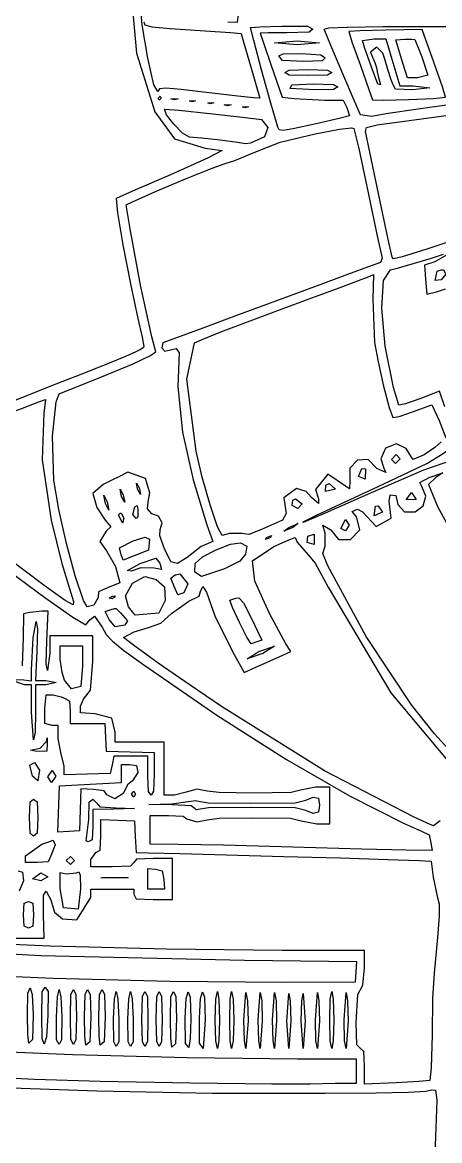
# Model space of a CAD drawing. Extents: x 0 to 7.6, y 0 to 10.9.
# Drawn here: x 0.557 to 0.897, y 4.841 to 5.753 of the extents above; entities that cross this region are included whole.
import ezdxf

# ---------------------------------------------------------------- set-up
doc = ezdxf.new("R2010")
doc.units = 0
doc.layers.get('0').update_dxf_attribs({"linetype": 'CONTINUOUS'})

msp = doc.modelspace()

# ---------------------------------------------------------------- linework, layer by layer
at = {"color": 0}
for points in [[(0.643013, 5.79958), (0.649739, 5.72786), (0.664497, 5.67996), (0.680664, 5.65793), (0.705783, 5.65028), (0.719564, 5.64833), (0.707736, 5.64225), (0.677354, 5.62869), (0.646322, 5.61524), (0.633192, 5.60926), (0.634224, 5.59771), (0.638618, 5.5715), (0.64464, 5.53976), (0.650771, 5.51144), (0.654189, 5.49631), (0.655653, 5.48872), (0.655328, 5.48774), (0.653537, 5.48639), (0.649143, 5.48415), (0.640788, 5.48058), (0.627388, 5.4751), (0.607639, 5.46724), (0.58035, 5.45649), (0.544271, 5.44228)], [(0.655653, 5.75331), (0.656521, 5.75086), (0.662164, 5.74924), (0.677083, 5.74783), (0.705675, 5.74593), (0.726292, 5.74457), (0.735026, 5.74387), (0.737358, 5.736), (0.742731, 5.71733), (0.750217, 5.69108), (0.745008, 5.69129), (0.73226, 5.6926), (0.708985, 5.69536), (0.686089, 5.69808), (0.673665, 5.69911), (0.668349, 5.69857), (0.666992, 5.6965), (0.6639, 5.70188), (0.658908, 5.72374), (0.654351, 5.75082), (0.652344, 5.77169)], [(0.733128, 5.76378), (0.731933, 5.75276), (0.724229, 5.75288)], [(0.92665, 5.58117), (0.886664, 5.56799), (0.86659, 5.56164), (0.859483, 5.56017), (0.858182, 5.56147), (0.854656, 5.57721), (0.847385, 5.61193), (0.840007, 5.64714), (0.836535, 5.66385), (0.837457, 5.66715), (0.846083, 5.66922), (0.948622, 5.68326)], [(0.901204, 5.43935), (0.896918, 5.45231), (0.88086, 5.44601), (0.869249, 5.44189), (0.863824, 5.44081), (0.859321, 5.45524), (0.852593, 5.48893), (0.849881, 5.51981), (0.851292, 5.54237), (0.856987, 5.55111), (0.863553, 5.55274), (0.876465, 5.55642), (0.890408, 5.56065), (0.900119, 5.56392)], [(0.902018, 5.56272), (0.893067, 5.55767), (0.884819, 5.5549), (0.885417, 5.5434), (0.88661, 5.53131), (0.894476, 5.53321), (0.901801, 5.53569)], [(0.898329, 5.41086), (0.893229, 5.40625), (0.884494, 5.40022), (0.875325, 5.39638), (0.874024, 5.39849), (0.869629, 5.40549), (0.861817, 5.4094), (0.852919, 5.4056), (0.849012, 5.39697), (0.851454, 5.38943), (0.853028, 5.38585), (0.845703, 5.38926), (0.838704, 5.39649), (0.830024, 5.39594), (0.823622, 5.38949), (0.823622, 5.37901), (0.823568, 5.3725), (0.820204, 5.37483), (0.805935, 5.3845), (0.795682, 5.37213), (0.798286, 5.36431), (0.798068, 5.36057), (0.792372, 5.36556), (0.788194, 5.37033), (0.780274, 5.37272), (0.769965, 5.36535), (0.771701, 5.35254), (0.768772, 5.34717), (0.751736, 5.33946), (0.741374, 5.33544), (0.735514, 5.33615), (0.725478, 5.33626), (0.719618, 5.33442), (0.715875, 5.34174), (0.709853, 5.3596), (0.703342, 5.38211), (0.698296, 5.40326), (0.690756, 5.46208), (0.697049, 5.49154), (0.703342, 5.49442), (0.718588, 5.50049), (0.740343, 5.50885), (0.766493, 5.51856), (0.792751, 5.52832), (0.814996, 5.53657), (0.830946, 5.54253), (0.838162, 5.54525), (0.843153, 5.54725), (0.843153, 5.54725), (0.843153, 5.54719), (0.842557, 5.52713), (0.843967, 5.49197), (0.846843, 5.47607), (0.851292, 5.45628), (0.85574, 5.43901), (0.858724, 5.43072), (0.863878, 5.43153), (0.874783, 5.43528), (0.890733, 5.44108), (0.896701, 5.42822), (0.902018, 5.41406)], [(0.912272, 5.15169), (0.892958, 5.17285), (0.873969, 5.19646), (0.836968, 5.25233), (0.805718, 5.30974), (0.801594, 5.31999), (0.803549, 5.32596), (0.803603, 5.33632), (0.801594, 5.34299), (0.808268, 5.33908), (0.814453, 5.33138), (0.824219, 5.33122), (0.831922, 5.33919), (0.829101, 5.34988), (0.825792, 5.354), (0.829915, 5.3559), (0.833985, 5.35379), (0.845161, 5.34179), (0.857368, 5.34858), (0.855849, 5.36263), (0.856771, 5.36762), (0.861328, 5.36714), (0.86301, 5.35986), (0.868272, 5.35385), (0.877007, 5.35374), (0.883464, 5.35883), (0.88585, 5.3666), (0.882433, 5.3744), (0.880751, 5.37782), (0.888564, 5.38194), (0.899522, 5.38574)], [(0.899522, 5.38574), (0.894097, 5.38206), (0.888075, 5.37614), (0.895562, 5.35764), (0.918078, 5.31689)], [(0.897461, 5.10194), (0.892036, 5.09799), (0.88699, 5.10015), (0.875651, 5.10519), (0.80306, 5.14268), (0.719021, 5.19504), (0.69336, 5.21246), (0.667318, 5.23058), (0.647136, 5.24501), (0.638997, 5.25142), (0.647732, 5.25608), (0.659397, 5.25956), (0.669542, 5.26303), (0.678276, 5.27106), (0.692437, 5.28114), (0.700737, 5.28515), (0.701878, 5.28901), (0.703831, 5.29286), (0.706706, 5.28831), (0.713921, 5.26818), (0.729329, 5.23753), (0.737468, 5.22299), (0.747017, 5.22726), (0.766004, 5.23574), (0.775499, 5.2399), (0.771593, 5.2461), (0.758301, 5.27106), (0.746311, 5.29736), (0.744412, 5.31401), (0.761828, 5.32563), (0.773383, 5.33078), (0.779135, 5.3329), (0.779135, 5.3329), (0.780653, 5.329), (0.789822, 5.3189), (0.795518, 5.3119), (0.805989, 5.29249), (0.857096, 5.20628), (0.91211, 5.1409)], [(0.532607, 5.31494), (0.574869, 5.2839), (0.597711, 5.26807), (0.608182, 5.26172), (0.61149, 5.26585), (0.615451, 5.26888), (0.621528, 5.25971), (0.624892, 5.25379), (0.629992, 5.24832), (0.639322, 5.24089), (0.655653, 5.22911), (0.715332, 5.18804), (0.772026, 5.15196), (0.823514, 5.12224), (0.867567, 5.10015), (0.882107, 5.09353), (0.8884, 5.0906), (0.889865, 5.0841), (0.891058, 5.07781), (0.869629, 5.07807), (0.833658, 5.07889), (0.777344, 5.0804), (0.72054, 5.08197), (0.683594, 5.08268), (0.660699, 5.08285), (0.660699, 5.10618), (0.675672, 5.10618), (0.687717, 5.10568), (0.690647, 5.10368), (0.699001, 5.10113), (0.707357, 5.10281), (0.717068, 5.10406), (0.744629, 5.10449), (0.775336, 5.10406), (0.784017, 5.102), (0.796713, 5.0995), (0.807346, 5.0995), (0.807346, 5.1295), (0.795844, 5.1295), (0.783419, 5.12701), (0.775771, 5.125), (0.7449, 5.12451), (0.717122, 5.12494), (0.707357, 5.12614), (0.69911, 5.12788), (0.690104, 5.12532), (0.680718, 5.12283), (0.672364, 5.12283), (0.672364, 5.16618), (0.632324, 5.16618), (0.632324, 5.17415), (0.629449, 5.18571), (0.615994, 5.18907), (0.604004, 5.18994), (0.604004, 5.19553), (0.606446, 5.20117), (0.61225, 5.20839), (0.61404, 5.23188), (0.61404, 5.25282), (0.578993, 5.25282), (0.578993, 5.23867), (0.577149, 5.2245), (0.5759, 5.22999), (0.576443, 5.24864), (0.577636, 5.27285), (0.5727, 5.27285), (0.562554, 5.27181), (0.557346, 5.27072), (0.557292, 5.25136), (0.556315, 5.22825)], [(0.550672, 5.00624), (0.574219, 5.00624), (0.573676, 5.02539), (0.573676, 5.04129), (0.575846, 5.04454), (0.579699, 5.03765), (0.582736, 5.0275), (0.589301, 5.02192), (0.600911, 5.02111), (0.612304, 5.0395), (0.612304, 5.04622), (0.647353, 5.04622), (0.647353, 5.04204), (0.649306, 5.03842), (0.663194, 5.03787), (0.678982, 5.03787), (0.678982, 5.07124), (0.663194, 5.07124), (0.649739, 5.07075), (0.647353, 5.06787), (0.644694, 5.06511), (0.629829, 5.06456), (0.612304, 5.06456), (0.612304, 5.07042), (0.616482, 5.07622), (0.620117, 5.07801), (0.62066, 5.08963), (0.62066, 5.10303), (0.62066, 5.10303), (0.63444, 5.10254), (0.648167, 5.10206), (0.648654, 5.08914), (0.649522, 5.07617), (0.659071, 5.07596), (0.684896, 5.07525), (0.723036, 5.07422), (0.76964, 5.07292), (0.816189, 5.07167), (0.854383, 5.07047), (0.880317, 5.06956), (0.890082, 5.06901), (0.891818, 5.05599), (0.895344, 5.03928), (0.896701, 5.0344), (0.896756, 5.02453), (0.8954, 5.00672), (0.892469, 4.97786), (0.891331, 4.95731), (0.890842, 4.92757), (0.890246, 4.90056), (0.888943, 4.89035), (0.8801, 4.88932), (0.861436, 4.88835), (0.835667, 4.88737), (0.835667, 4.90181), (0.835124, 4.91401), (0.832357, 4.91624), (0.829428, 4.91932), (0.828993, 4.93756), (0.83035, 4.96024), (0.834418, 4.96789), (0.835667, 4.98204), (0.835667, 4.99621), (0.768608, 4.99625), (0.674208, 4.99724), (0.578831, 4.99978), (0.498535, 5.00331)], [(0.553168, 5.06119), (0.556694, 5.06), (0.557346, 5.0529), (0.554036, 5.04454)], [(0.437283, 4.83996), (0.438368, 4.86518), (0.439182, 4.88308), (0.439725, 4.89074), (0.439725, 4.89074), (0.447917, 4.89031), (0.467393, 4.88872), (0.532281, 4.88476), (0.61735, 4.88178), (0.711481, 4.88004), (0.803711, 4.87983), (0.845215, 4.88026), (0.87169, 4.88081), (0.88585, 4.88157), (0.890517, 4.8826), (0.893664, 4.88249), (0.894694, 4.87414), (0.893989, 4.85129), (0.893121, 4.83046)]]:
    msp.add_lwpolyline(points, dxfattribs=at)
for points in [[(0.789225, 5.74968), (0.793674, 5.74735), (0.79069, 5.7449), (0.772461, 5.74442), (0.757053, 5.74431), (0.750651, 5.74397), (0.753256, 5.73611), (0.759657, 5.71778), (0.768608, 5.69189), (0.778429, 5.69086), (0.803276, 5.68956), (0.81836, 5.6894), (0.821289, 5.68338), (0.82335, 5.67654), (0.81505, 5.67437), (0.796224, 5.67008), (0.778537, 5.66635), (0.769531, 5.66482), (0.766058, 5.66525), (0.765028, 5.66732), (0.759278, 5.68707), (0.75179, 5.71414), (0.745281, 5.73812), (0.742676, 5.74858), (0.750325, 5.74914), (0.768121, 5.74968), (0.789225, 5.74968)], [(0.897894, 5.7494), (0.950792, 5.74935), (0.979656, 5.74903), (0.991808, 5.7481), (0.994629, 5.74647), (0.996961, 5.736), (1.00005, 5.72), (1.00271, 5.70518), (1.00358, 5.6984), (0.988878, 5.69624), (0.954699, 5.69194), (0.912164, 5.68668), (0.877604, 5.68192), (0.854981, 5.6785), (0.841308, 5.67622), (0.832465, 5.67751), (0.827636, 5.68853), (0.818088, 5.71094), (0.808268, 5.7341), (0.802789, 5.74735), (0.80664, 5.74837), (0.82156, 5.74903), (0.850803, 5.74935), (0.897894, 5.7494)], [(0.882704, 5.7469), (0.852974, 5.74636), (0.831814, 5.74588), (0.822808, 5.74539), (0.825358, 5.73708), (0.832357, 5.71772), (0.839356, 5.69824), (0.842339, 5.68967), (0.851454, 5.68946), (0.87169, 5.69), (0.892144, 5.69086), (0.90191, 5.69174), (0.899468, 5.70025), (0.892686, 5.71967), (0.882704, 5.7469)], [(0.780653, 5.73774), (0.79899, 5.73606), (0.780653, 5.73443), (0.762369, 5.73606), (0.780653, 5.73774)], [(0.843588, 5.73942), (0.85319, 5.73936), (0.858832, 5.72026), (0.864475, 5.70107), (0.875489, 5.70107), (0.888997, 5.69943), (0.875271, 5.69775), (0.861003, 5.69829), (0.858996, 5.70193), (0.857476, 5.70606), (0.854818, 5.71442), (0.852214, 5.72276), (0.850694, 5.72775), (0.845703, 5.73275), (0.840657, 5.72857), (0.842339, 5.72439), (0.844021, 5.72026), (0.845486, 5.7161), (0.846138, 5.71257), (0.847222, 5.70779), (0.848742, 5.70182), (0.846733, 5.70236), (0.841037, 5.71701), (0.835992, 5.73144), (0.833985, 5.73817), (0.843588, 5.73942)], [(0.874078, 5.73926), (0.87679, 5.73882), (0.882488, 5.72472), (0.887315, 5.70985), (0.879069, 5.70774), (0.870768, 5.70774), (0.866049, 5.72314), (0.861328, 5.73861), (0.868653, 5.7391), (0.874078, 5.73926)], [(0.784397, 5.72738), (0.799968, 5.72651), (0.803711, 5.72401), (0.801215, 5.72157), (0.786079, 5.72108), (0.768935, 5.72185), (0.765679, 5.72558), (0.769422, 5.72732), (0.784397, 5.72738)], [(0.789822, 5.71442), (0.805393, 5.71397), (0.809028, 5.71192), (0.805393, 5.7099), (0.789822, 5.70942), (0.774251, 5.7099), (0.770671, 5.71192), (0.774251, 5.71397), (0.789822, 5.71442)], [(0.794, 5.70275), (0.810221, 5.70231), (0.814019, 5.70025), (0.810439, 5.69824), (0.795139, 5.69775), (0.775119, 5.69889), (0.776475, 5.70199), (0.794, 5.70275)], [(0.669108, 5.69276), (0.669814, 5.69108), (0.668078, 5.68946), (0.667318, 5.69108), (0.669108, 5.69276)], [(0.680664, 5.69086), (0.683594, 5.6906), (0.680664, 5.68983), (0.677735, 5.6906), (0.680664, 5.69086)], [(0.695475, 5.68924), (0.697808, 5.68886), (0.694824, 5.6881), (0.692817, 5.68892), (0.695475, 5.68924)], [(0.672635, 5.68197), (0.684244, 5.68115), (0.709636, 5.6786), (0.736274, 5.67562), (0.751628, 5.67356), (0.756836, 5.6671), (0.754232, 5.6594), (0.742785, 5.65446), (0.738499, 5.65381), (0.731987, 5.655), (0.71799, 5.65685), (0.7028, 5.65853), (0.692817, 5.65935), (0.687283, 5.6626), (0.680012, 5.66982), (0.6741, 5.67746), (0.672635, 5.68197)], [(0.710503, 5.68756), (0.712782, 5.68718), (0.709853, 5.68642), (0.70779, 5.68722), (0.710503, 5.68756)], [(0.724012, 5.68587), (0.726942, 5.68554), (0.724012, 5.68479), (0.721083, 5.68554), (0.724012, 5.68587)], [(0.738824, 5.68425), (0.741103, 5.68386), (0.738172, 5.68306), (0.736111, 5.68392), (0.738824, 5.68425)], [(0.825032, 5.66694), (0.827149, 5.66635), (0.831054, 5.65012), (0.838813, 5.61393), (0.846408, 5.57753), (0.850097, 5.56065), (0.848687, 5.55701), (0.841037, 5.55425), (0.82194, 5.54725), (0.794976, 5.53733), (0.763835, 5.52582), (0.732206, 5.51417), (0.703776, 5.50364), (0.682238, 5.49567), (0.671278, 5.49154), (0.670247, 5.48747), (0.672797, 5.48486), (0.682021, 5.48697), (0.684517, 5.4834), (0.683485, 5.456), (0.687229, 5.41883), (0.695801, 5.37989), (0.707031, 5.34332), (0.712022, 5.32969), (0.702419, 5.32553), (0.690918, 5.31662), (0.683214, 5.31164), (0.677572, 5.31304), (0.672418, 5.32368), (0.668619, 5.33419), (0.668946, 5.33931), (0.670682, 5.345), (0.667697, 5.35037), (0.662218, 5.35221), (0.658638, 5.35633), (0.659289, 5.36208), (0.660428, 5.36942), (0.656901, 5.38113), (0.642469, 5.38618), (0.635688, 5.38271), (0.629015, 5.37939), (0.62245, 5.37608), (0.613986, 5.36876), (0.61735, 5.35736), (0.624078, 5.34711), (0.628689, 5.34153), (0.625, 5.33811), (0.619683, 5.32975), (0.625271, 5.322), (0.632542, 5.30925), (0.636014, 5.2959), (0.626031, 5.29178), (0.618653, 5.28851), (0.618272, 5.28407), (0.614854, 5.27772), (0.609375, 5.27647), (0.6065, 5.28168), (0.59961, 5.30165), (0.592447, 5.32801), (0.586208, 5.35574), (0.582249, 5.37978), (0.581108, 5.41547), (0.584201, 5.44353), (0.586481, 5.45014), (0.621094, 5.46382), (0.646864, 5.4745), (0.660482, 5.4809), (0.665364, 5.48438), (0.662218, 5.49647), (0.652886, 5.53868), (0.644368, 5.58464), (0.641276, 5.60406), (0.646376, 5.6065), (0.665039, 5.61486), (0.689615, 5.62522), (0.711426, 5.63406), (0.721951, 5.63775), (0.729981, 5.64035), (0.744954, 5.6466), (0.766818, 5.65506), (0.79541, 5.66189), (0.815267, 5.66585), (0.825032, 5.66694)], [(0.900174, 5.55106), (0.902018, 5.54753), (0.898221, 5.54286), (0.893337, 5.54232), (0.894965, 5.55007), (0.898329, 5.551), (0.900174, 5.55106)], [(0.575304, 5.44536), (0.57411, 5.43431), (0.572754, 5.39615), (0.579915, 5.347), (0.588758, 5.31168), (0.598199, 5.28071), (0.598036, 5.27815), (0.591417, 5.28168), (0.574436, 5.29378), (0.543186, 5.31706), (0.496636, 5.3534), (0.470161, 5.37793), (0.459799, 5.39122), (0.456272, 5.39899), (0.461589, 5.40126), (0.475151, 5.40668), (0.494194, 5.41417), (0.51595, 5.42269), (0.537651, 5.43115), (0.55664, 5.43842), (0.570096, 5.44353), (0.575304, 5.44536)], [(0.903971, 5.40435), (0.908692, 5.40033), (0.907553, 5.39458), (0.901367, 5.39382), (0.883789, 5.38769), (0.843153, 5.37022), (0.803603, 5.35281), (0.785699, 5.34506), (0.785753, 5.34576), (0.795953, 5.35086), (0.816351, 5.36046), (0.846897, 5.37446), (0.88661, 5.39328), (0.899903, 5.40136), (0.903971, 5.40435)], [(0.86149, 5.40044), (0.864854, 5.39703), (0.860949, 5.39312), (0.857639, 5.39643), (0.86149, 5.40044)], [(0.833604, 5.38911), (0.836481, 5.38889), (0.836372, 5.38053), (0.830729, 5.38265), (0.833604, 5.38911)], [(0.636285, 5.37239), (0.638835, 5.36774), (0.640028, 5.36171), (0.637532, 5.36643), (0.636285, 5.37239)], [(0.649631, 5.37733), (0.652072, 5.37294), (0.653049, 5.36783), (0.650553, 5.37229), (0.649631, 5.37733)], [(0.806967, 5.37701), (0.812011, 5.37224), (0.803982, 5.37033), (0.804253, 5.37549), (0.806967, 5.37701)], [(0.874024, 5.36957), (0.877983, 5.36388), (0.869629, 5.36367), (0.874024, 5.36957)], [(0.623101, 5.36735), (0.625651, 5.36203), (0.626953, 5.35525), (0.624349, 5.36074), (0.623101, 5.36735)], [(0.779406, 5.36447), (0.784831, 5.36035), (0.781304, 5.35656), (0.776693, 5.35894), (0.777126, 5.36333), (0.779406, 5.36447)], [(0.637207, 5.35281), (0.639432, 5.34874), (0.638129, 5.34457), (0.634928, 5.35135), (0.636231, 5.35271), (0.637207, 5.35281)], [(0.650282, 5.3591), (0.650662, 5.35574), (0.650825, 5.35004), (0.64936, 5.34831), (0.646756, 5.35172), (0.648221, 5.35781), (0.650282, 5.3591)], [(0.847006, 5.35867), (0.850369, 5.35351), (0.843533, 5.35058), (0.844564, 5.3584), (0.847006, 5.35867)], [(0.781521, 5.3444), (0.777344, 5.34119), (0.769857, 5.338), (0.773981, 5.34119), (0.781521, 5.3444)], [(0.820258, 5.34754), (0.823188, 5.34289), (0.820313, 5.33826), (0.816297, 5.34028), (0.820258, 5.34754)], [(0.656683, 5.33317), (0.660265, 5.3316), (0.659397, 5.32249), (0.647678, 5.31808), (0.638889, 5.31456), (0.637261, 5.31885), (0.635688, 5.32449), (0.646918, 5.33008), (0.656683, 5.33317)], [(0.759819, 5.33453), (0.759006, 5.3329), (0.754829, 5.33128), (0.755642, 5.3329), (0.759819, 5.33453)], [(0.794706, 5.33567), (0.794706, 5.32725), (0.788954, 5.32878), (0.789442, 5.33404), (0.794706, 5.33567)], [(0.734538, 5.32867), (0.739746, 5.32585), (0.738499, 5.31922), (0.733886, 5.31358), (0.721354, 5.30746), (0.7028, 5.30122), (0.697319, 5.30458), (0.697537, 5.31179), (0.703504, 5.31706), (0.714572, 5.32297), (0.7264, 5.32753), (0.734538, 5.32867)], [(0.665419, 5.31619), (0.668674, 5.3119), (0.670193, 5.30686), (0.663954, 5.30789), (0.653211, 5.30806), (0.645236, 5.30539), (0.642361, 5.30588), (0.652615, 5.31164), (0.665419, 5.31619)], [(0.656413, 5.30122), (0.66569, 5.29861), (0.672418, 5.29269), (0.673122, 5.28142), (0.66786, 5.27126), (0.6486, 5.26969), (0.643175, 5.27636), (0.640679, 5.28549), (0.646322, 5.29557), (0.656413, 5.30122)], [(0.68495, 5.30339), (0.691678, 5.29503), (0.68826, 5.28792), (0.683376, 5.28624), (0.68061, 5.29249), (0.677735, 5.29969), (0.681315, 5.30251), (0.68495, 5.30339)], [(0.631619, 5.28537), (0.632324, 5.2845), (0.629829, 5.28288), (0.627333, 5.28353), (0.629829, 5.28515), (0.631619, 5.28537)], [(0.733182, 5.28369), (0.736871, 5.27974), (0.743435, 5.26699), (0.752061, 5.24935), (0.747939, 5.24778), (0.743164, 5.24621), (0.7398, 5.25168), (0.733669, 5.26372), (0.727919, 5.27593), (0.725694, 5.28179), (0.730686, 5.28358), (0.733182, 5.28369)], [(0.633029, 5.27507), (0.636664, 5.27149), (0.642199, 5.26508), (0.640136, 5.26133), (0.632269, 5.2601), (0.627388, 5.26606), (0.624078, 5.27257), (0.628906, 5.27431), (0.631619, 5.27507), (0.633029, 5.27507)], [(0.567817, 5.26454), (0.568739, 5.25836), (0.568306, 5.2404), (0.567165, 5.21625), (0.575575, 5.21625), (0.583985, 5.21457), (0.575683, 5.21289), (0.567329, 5.21289), (0.567329, 5.19038), (0.56684, 5.17393), (0.565647, 5.16786), (0.564019, 5.19038), (0.564019, 5.21289), (0.558322, 5.21289), (0.547308, 5.21664), (0.555664, 5.21724), (0.564019, 5.2161), (0.564019, 5.2251), (0.565267, 5.25125), (0.567817, 5.26454)], [(0.587349, 5.24457), (0.605686, 5.24457), (0.605686, 5.22808), (0.604113, 5.21143), (0.596517, 5.20942), (0.590983, 5.21664), (0.588921, 5.22287), (0.587349, 5.23372), (0.587349, 5.24457)], [(0.762153, 5.24419), (0.752821, 5.23844), (0.740017, 5.2341), (0.749457, 5.23986), (0.762153, 5.24419)], [(0.576064, 5.20454), (0.581597, 5.20454), (0.588162, 5.2029), (0.592447, 5.20122), (0.595107, 5.19954), (0.595649, 5.19125), (0.595649, 5.18121), (0.623861, 5.18121), (0.624838, 5.15875), (0.664008, 5.15776), (0.664008, 5.14035), (0.663519, 5.12625), (0.661512, 5.12289), (0.659451, 5.12597), (0.659017, 5.13872), (0.659017, 5.15457), (0.631293, 5.15457), (0.629719, 5.14746), (0.628147, 5.1404), (0.609429, 5.13992), (0.590657, 5.13943), (0.590657, 5.14681), (0.588162, 5.15625), (0.585667, 5.16894), (0.585667, 5.17958), (0.580783, 5.17958), (0.574815, 5.18126), (0.574924, 5.19379), (0.576064, 5.20454)], [(0.576714, 5.16971), (0.576714, 5.16536), (0.576497, 5.15875), (0.568142, 5.15836), (0.563151, 5.1595), (0.570964, 5.16114), (0.576172, 5.16667), (0.576714, 5.16971)], [(0.566515, 5.14953), (0.570637, 5.14328), (0.569065, 5.13456), (0.564888, 5.13824), (0.5625, 5.14719), (0.566515, 5.14953)], [(0.580783, 5.1429), (0.583713, 5.13835), (0.58024, 5.13319), (0.577365, 5.13775), (0.580783, 5.1429)], [(0.637369, 5.14789), (0.643989, 5.14789), (0.649794, 5.14708), (0.650662, 5.14122), (0.646485, 5.13456), (0.642361, 5.13124), (0.640788, 5.12788), (0.638672, 5.12414), (0.632053, 5.1199), (0.625379, 5.12321), (0.623264, 5.12651), (0.614475, 5.12756), (0.604113, 5.12804), (0.603624, 5.11089), (0.60319, 5.09375), (0.594347, 5.09321), (0.585503, 5.09272), (0.586697, 5.13037), (0.611979, 5.13183), (0.637369, 5.13325), (0.637369, 5.14789)], [(0.647353, 5.12619), (0.648981, 5.12369), (0.647353, 5.12121), (0.645671, 5.12369), (0.647353, 5.12619)], [(0.565647, 5.11957), (0.568468, 5.11729), (0.569011, 5.10454), (0.568468, 5.09185), (0.565647, 5.08957), (0.562825, 5.09185), (0.562338, 5.10454), (0.562825, 5.11729), (0.565647, 5.11957)], [(0.613986, 5.11957), (0.61735, 5.11626), (0.619738, 5.11344), (0.632758, 5.11247), (0.648167, 5.11193), (0.631076, 5.11154), (0.613986, 5.11122), (0.613986, 5.09787), (0.613444, 5.08649), (0.610243, 5.08469), (0.608615, 5.08567), (0.610678, 5.10303), (0.611165, 5.11708), (0.613986, 5.11957)], [(0.793946, 5.12121), (0.798232, 5.12028), (0.79899, 5.11458), (0.798232, 5.10889), (0.793946, 5.10786), (0.787924, 5.1104), (0.779243, 5.11247), (0.74311, 5.1129), (0.708387, 5.11247), (0.69846, 5.11079), (0.697483, 5.11165), (0.694174, 5.11415), (0.678603, 5.1149), (0.659831, 5.11524), (0.678114, 5.11578), (0.6977, 5.11838), (0.699001, 5.11828), (0.708225, 5.11664), (0.743001, 5.11621), (0.779189, 5.11664), (0.787924, 5.11871), (0.793946, 5.12121)], [(0.581543, 5.08621), (0.583387, 5.08247), (0.579861, 5.07329), (0.577582, 5.06858), (0.568901, 5.06787), (0.559028, 5.06787), (0.559028, 5.07346), (0.572428, 5.0829), (0.577365, 5.08453), (0.581543, 5.08621)], [(0.595703, 5.07292), (0.599012, 5.06956), (0.595703, 5.06625), (0.592339, 5.06956), (0.595703, 5.07292)], [(0.571614, 5.05957), (0.577365, 5.05621), (0.571614, 5.0529), (0.564833, 5.05458), (0.571614, 5.05957)], [(0.602539, 5.06028), (0.603787, 5.05751), (0.604004, 5.0466), (0.601997, 5.02989), (0.590115, 5.03093), (0.587349, 5.04688), (0.587349, 5.05985), (0.592231, 5.05875), (0.600586, 5.05951), (0.602539, 5.06028)], [(0.659017, 5.0631), (0.665256, 5.06256), (0.670736, 5.06114), (0.671983, 5.05414), (0.672526, 5.04622), (0.659017, 5.04622), (0.659017, 5.0631)], [(0.621961, 5.05578), (0.641982, 5.05578), (0.64285, 5.05539), (0.631511, 5.05518), (0.620443, 5.05539), (0.621961, 5.05578)], [(0.561524, 5.03624), (0.56505, 5.03472), (0.565647, 5.02539), (0.56505, 5.01606), (0.561524, 5.01454), (0.557889, 5.01606), (0.557346, 5.02539), (0.557889, 5.03472), (0.561524, 5.03624)], [(0.443197, 4.99924), (0.449056, 4.99914), (0.462619, 4.99804), (0.571724, 4.99219), (0.737847, 4.98844), (0.829156, 4.98736), (0.828668, 4.97885), (0.828179, 4.97038), (0.768989, 4.97021), (0.676921, 4.97103), (0.581597, 4.97353), (0.500162, 4.97706), (0.449869, 4.98101), (0.441515, 4.98215), (0.442057, 4.99044), (0.443197, 4.99924)], [(0.562771, 4.96582), (0.564453, 4.96035), (0.565321, 4.94374), (0.564779, 4.92372), (0.561794, 4.92063), (0.560981, 4.92806), (0.560656, 4.94412), (0.561089, 4.96158), (0.562771, 4.96582)], [(0.57525, 4.96625), (0.577582, 4.96272), (0.577365, 4.94347), (0.576226, 4.92589), (0.574436, 4.91997), (0.572754, 4.92443), (0.572319, 4.94276), (0.572754, 4.96251), (0.57525, 4.96625)], [(0.586481, 4.96457), (0.587782, 4.95844), (0.58865, 4.94206), (0.588542, 4.9235), (0.586481, 4.91954), (0.584418, 4.9235), (0.584364, 4.94206), (0.585124, 4.95844), (0.586481, 4.96457)], [(0.598199, 4.96457), (0.600206, 4.96039), (0.600694, 4.94206), (0.600206, 4.92372), (0.598199, 4.91954), (0.596138, 4.92372), (0.595703, 4.94206), (0.596138, 4.96039), (0.598199, 4.96457)], [(0.609808, 4.96457), (0.611871, 4.96044), (0.612358, 4.94217), (0.61149, 4.92182), (0.608399, 4.91906), (0.607585, 4.92638), (0.607314, 4.94233), (0.607747, 4.96044), (0.609808, 4.96457)], [(0.621528, 4.96457), (0.623535, 4.96044), (0.624024, 4.94217), (0.623156, 4.92182), (0.620063, 4.91906), (0.619303, 4.92638), (0.619032, 4.94233), (0.619467, 4.96044), (0.621528, 4.96457)], [(0.633192, 4.96289), (0.634494, 4.95676), (0.635308, 4.94038), (0.6352, 4.92188), (0.633192, 4.91786), (0.631076, 4.92188), (0.631022, 4.94038), (0.631782, 4.95676), (0.633192, 4.96289)], [(0.644857, 4.96289), (0.646158, 4.95676), (0.646972, 4.94038), (0.646864, 4.92188), (0.644857, 4.91786), (0.64274, 4.92188), (0.642686, 4.94038), (0.643446, 4.95676), (0.644857, 4.96289)], [(0.656521, 4.96289), (0.658529, 4.95871), (0.659017, 4.94038), (0.658529, 4.9221), (0.656521, 4.91792), (0.65446, 4.9221), (0.654025, 4.94038), (0.65446, 4.95871), (0.656521, 4.96289)], [(0.668186, 4.96289), (0.670193, 4.95871), (0.670682, 4.94038), (0.670193, 4.9221), (0.668186, 4.91792), (0.666124, 4.9221), (0.66569, 4.94038), (0.666124, 4.95871), (0.668186, 4.96289)], [(0.67985, 4.96289), (0.681858, 4.95876), (0.682346, 4.94049), (0.681478, 4.92019), (0.678386, 4.91737), (0.677626, 4.92469), (0.677354, 4.94065), (0.677789, 4.95876), (0.67985, 4.96289)], [(0.691949, 4.96246), (0.693522, 4.95822), (0.694011, 4.94065), (0.693522, 4.9241), (0.692329, 4.91704), (0.689561, 4.92051), (0.689344, 4.94119), (0.690213, 4.95714), (0.691949, 4.96246)], [(0.703558, 4.96246), (0.705186, 4.95806), (0.705675, 4.93967), (0.703939, 4.91624), (0.701172, 4.92079), (0.701064, 4.94119), (0.701878, 4.95714), (0.703558, 4.96246)], [(0.715657, 4.96289), (0.716851, 4.95665), (0.717339, 4.93956), (0.716851, 4.92253), (0.715657, 4.91624), (0.71441, 4.92253), (0.713975, 4.93956), (0.71441, 4.95665), (0.715657, 4.96289)], [(0.727322, 4.96289), (0.728515, 4.95665), (0.729004, 4.93956), (0.728515, 4.92253), (0.727322, 4.91624), (0.726074, 4.92253), (0.725694, 4.93956), (0.726074, 4.95665), (0.727322, 4.96289)], [(0.738986, 4.96208), (0.740181, 4.95508), (0.740668, 4.93864), (0.738986, 4.91624), (0.737739, 4.92253), (0.737358, 4.93967), (0.738986, 4.96208)], [(0.750651, 4.96208), (0.751844, 4.95508), (0.752333, 4.93864), (0.750651, 4.91624), (0.749403, 4.92253), (0.749024, 4.93967), (0.750651, 4.96208)], [(0.762369, 4.96208), (0.76351, 4.95508), (0.763997, 4.93864), (0.762369, 4.91624), (0.761122, 4.92253), (0.760688, 4.93967), (0.762369, 4.96208)], [(0.773981, 4.96121), (0.775174, 4.95518), (0.775662, 4.93869), (0.773981, 4.91624), (0.772353, 4.93869), (0.773981, 4.96121)], [(0.785699, 4.96121), (0.787326, 4.93869), (0.785699, 4.91624), (0.784017, 4.93869), (0.784451, 4.95518), (0.785699, 4.96121)], [(0.797308, 4.96208), (0.798503, 4.95508), (0.79899, 4.93864), (0.797308, 4.91624), (0.796061, 4.92253), (0.795682, 4.93967), (0.797308, 4.96208)], [(0.809028, 4.96289), (0.810221, 4.95665), (0.810656, 4.93956), (0.810221, 4.92253), (0.809028, 4.91624), (0.807781, 4.92253), (0.807346, 4.93956), (0.807781, 4.95665), (0.809028, 4.96289)], [(0.820692, 4.96208), (0.821832, 4.95508), (0.822319, 4.93864), (0.820692, 4.91624), (0.819444, 4.92253), (0.819011, 4.93967), (0.820692, 4.96208)], [(0.439019, 4.92003), (0.45025, 4.919), (0.51275, 4.91488), (0.597331, 4.91135), (0.691026, 4.9089), (0.781088, 4.90793), (0.828993, 4.90788), (0.828993, 4.88792), (0.811903, 4.88786), (0.791504, 4.88732), (0.760146, 4.88721), (0.693793, 4.88813), (0.620008, 4.88954), (0.566515, 4.89106), (0.495443, 4.89458), (0.453233, 4.89794), (0.439453, 4.89958), (0.439019, 4.90983), (0.439019, 4.92003)]]:
    msp.add_lwpolyline(points, close=True, dxfattribs=at)

doc.saveas('drawing.dxf')
